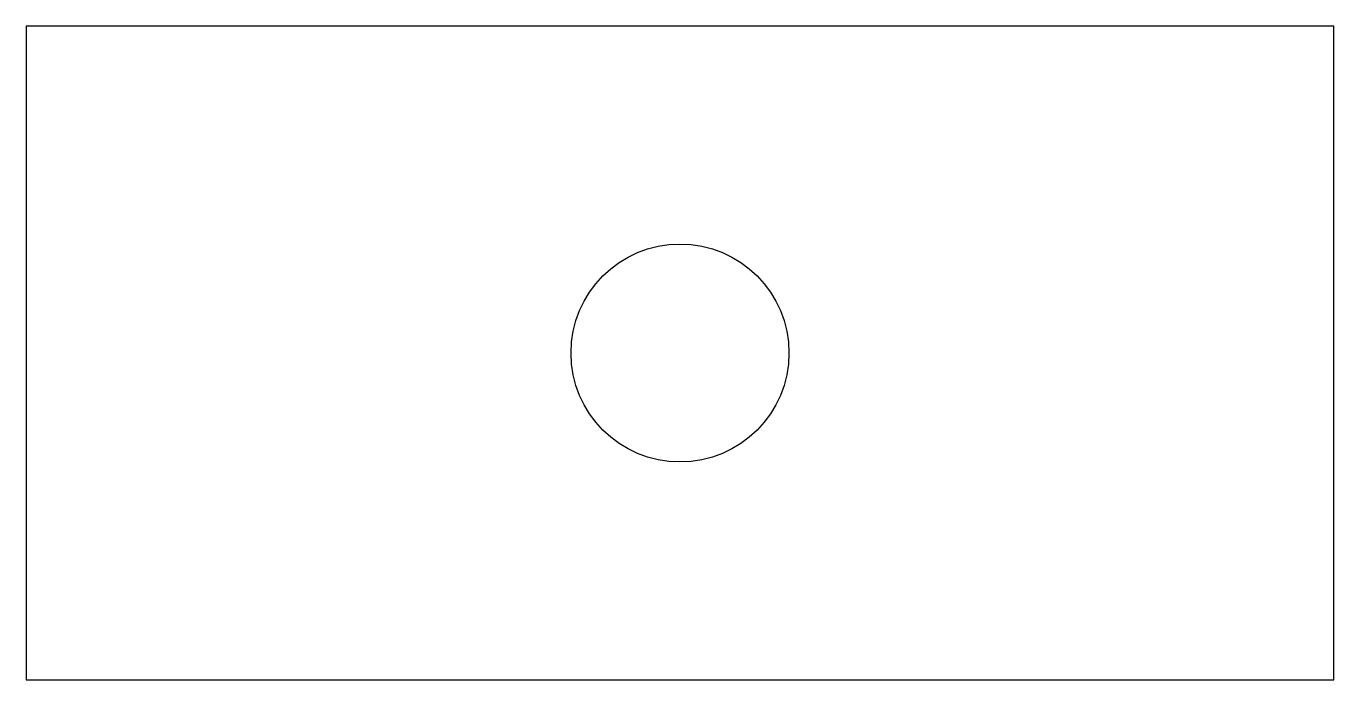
# Model space of a CAD drawing. Header units: millimetres. Extents: x 0 to 60, y 0 to 30.
import ezdxf

# ---------------------------------------------------------------- set-up
doc = ezdxf.new("R2010")
doc.units = ezdxf.units.MM
doc.layers.add('CUT', color=1, linetype='Continuous')

msp = doc.modelspace()

# ---------------------------------------------------------------- linework, layer by layer
at = {"layer": 'CUT'}
msp.add_line((0, 0), (60, 0), dxfattribs=at)
msp.add_line((0, 0), (60, 0), dxfattribs=at)
msp.add_lwpolyline([(0, 0), (60, 0), (60, 30), (0, 30)], close=True, dxfattribs=at)
msp.add_circle((30, 15), 5, dxfattribs=at)

doc.saveas('drawing.dxf')
